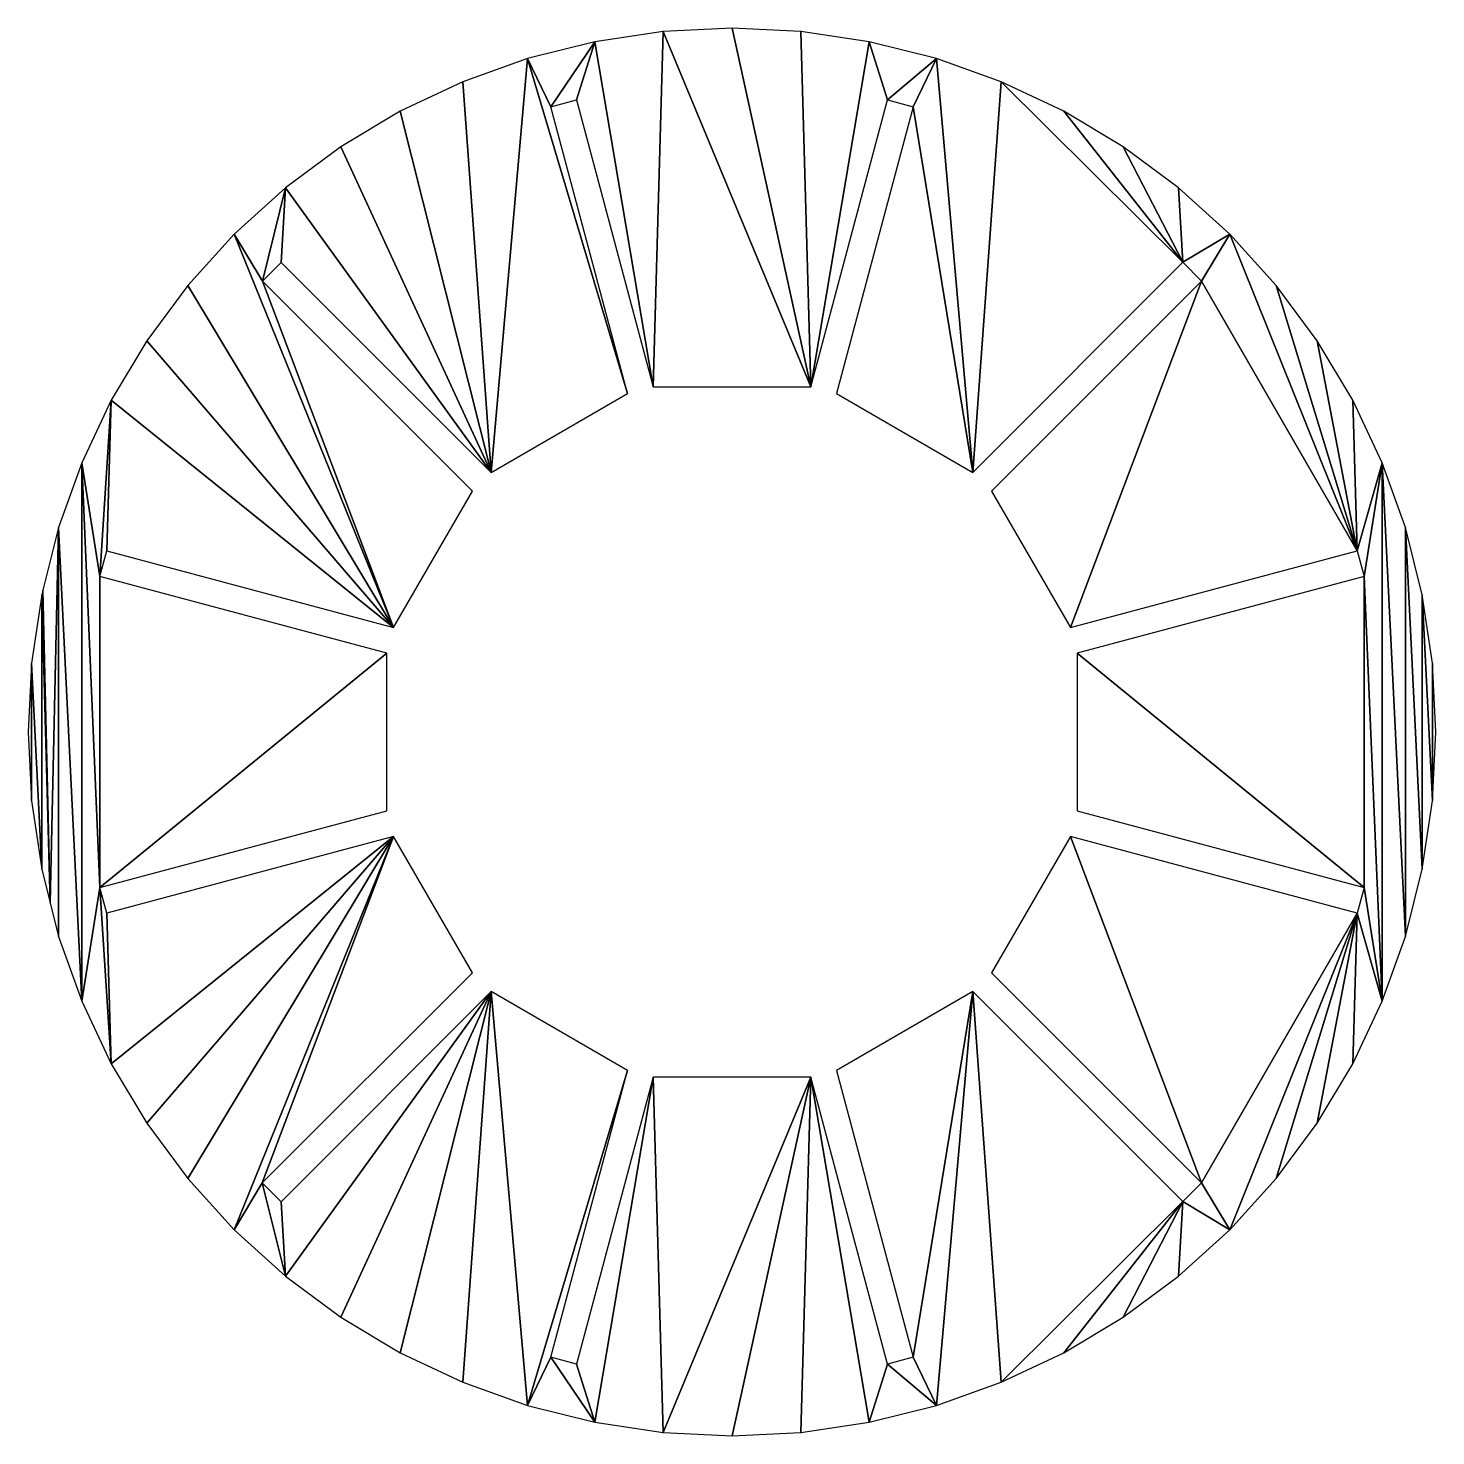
# Model space of a CAD drawing. Extents: x 38447 to 38553, y 22947 to 23053.
import ezdxf

# ---------------------------------------------------------------- set-up
doc = ezdxf.new("R2010")
doc.units = 0
doc.header["$LTSCALE"] = 25.4
doc.layers.get('0').update_dxf_attribs({"color": 13, "linetype": 'CONTINUOUS'})

msp = doc.modelspace()

# ---------------------------------------------------------------- meshes
at = {"color": 0}
mesh = msp.add_polyface(dxfattribs=at)
corners = [(38452.41, 23011.72), (38453.26, 23024.98), (38451.03, 23020.28), (38452.93, 23013.65), (38474.52, 23007.86), (38455.93, 23029.45), (38459.03, 23033.62), (38462.52, 23037.48), (38464.64, 23033.94), (38480.45, 23018.14), (38466.38, 23040.97), (38466.06, 23035.36), (38481.86, 23019.55), (38470.55, 23044.07), (38475.02, 23046.74), (38479.72, 23048.97), (38484.61, 23050.72), (38492.14, 23025.48), (38486.35, 23047.07), (38489.66, 22948.02), (38486.35, 22952.93), (38484.61, 22949.28), (38488.28, 22952.41), (38494.07, 22974), (38494.81, 22947.26), (38505.93, 22974), (38500, 22947), (38505.19, 22947.26), (38510.34, 22948.02), (38511.72, 22952.41), (38515.39, 22949.28), (38513.65, 22952.93), (38518.14, 22980.45), (38507.86, 22974.52), (38520.28, 22951.03), (38533.94, 22964.64), (38524.98, 22953.26), (38529.45, 22955.93), (38533.62, 22959.03), (38537.48, 22962.52), (38535.36, 22966.06), (38525.48, 22992.14), (38519.55, 22981.86), (38547.07, 22986.35), (38540.97, 22966.38), (38544.07, 22970.55), (38546.74, 22975.02), (38548.97, 22979.72), (38547.59, 22988.28), (38547.59, 23011.72), (38525.48, 23007.86), (38535.36, 23033.96), (38519.55, 23018.14), (38547.07, 23013.65), (38537.48, 23037.48), (38540.97, 23033.62), (38544.07, 23029.45), (38546.74, 23024.98), (38548.97, 23020.28), (38550.72, 22984.61), (38550.72, 23015.39), (38551.98, 22989.66), (38551.98, 23010.34), (38552.74, 22994.81), (38552.74, 23005.19), (38553, 23000), (38526, 23005.93), (38526, 22994.07), (38518.14, 23019.55), (38513.65, 23047.07), (38507.86, 23025.48), (38515.39, 23050.72), (38520.28, 23048.97), (38533.94, 23035.37), (38524.98, 23046.74), (38529.45, 23044.07), (38533.62, 23040.97), (38489.66, 23051.98), (38488.28, 23047.59), (38494.07, 23026), (38494.81, 23052.74), (38505.93, 23026), (38500, 23053), (38505.19, 23052.74), (38510.34, 23051.98), (38511.72, 23047.59), (38466.38, 22959.03), (38464.63, 22966.04), (38462.52, 22962.52), (38466.04, 22964.63), (38481.86, 22980.45), (38470.55, 22955.93), (38475.02, 22953.26), (38479.72, 22951.03), (38492.14, 22974.52), (38447.26, 22994.81), (38447.26, 23005.19), (38447, 23000), (38448.02, 22989.66), (38448.02, 23010.34), (38448.65, 22987.14), (38448.1, 23010.68), (38449.28, 23015.39), (38449.28, 22984.61), (38451.03, 22979.72), (38452.41, 22988.28), (38453.26, 22975.02), (38452.93, 22986.35), (38474.52, 22992.14), (38455.93, 22970.55), (38459.03, 22966.38), (38480.45, 22981.86), (38474, 23005.93), (38474, 22994.07)]
mesh.append_faces([[corners[k] for k in face] for face in [(8, 4, 9), (31, 32, 33), (40, 41, 42), (50, 51, 52), (64, 63, 65), (48, 66, 67), (68, 69, 70), (95, 96, 97), (108, 87, 111), (112, 105, 113)]], dxfattribs={"vtx0": -1, "color": 0})
mesh.append_faces([[corners[k] for k in face] for face in [(1, 4, 5), (5, 4, 6), (6, 4, 7), (10, 12, 13), (13, 12, 14), (14, 12, 15), (15, 12, 16), (19, 20, 21), (20, 19, 22), (22, 19, 23), (23, 24, 25), (25, 28, 29), (29, 30, 31), (32, 34, 35), (35, 39, 40), (41, 40, 43), (43, 47, 48), (54, 53, 55), (55, 53, 56), (56, 53, 57), (57, 53, 58), (58, 59, 60), (60, 61, 62), (62, 63, 64), (66, 48, 49), (71, 68, 72), (72, 73, 74), (74, 73, 75), (75, 73, 76), (76, 73, 54), (77, 79, 80), (80, 81, 82), (82, 81, 83), (83, 81, 84), (84, 85, 71), (86, 87, 88), (87, 86, 89), (89, 86, 90), (90, 21, 94), (94, 21, 20), (96, 98, 99), (99, 100, 101), (101, 100, 102), (102, 104, 2), (105, 106, 107), (107, 106, 108)]], dxfattribs={"vtx0": -1, "vtx1": -1, "color": 0})
mesh.append_faces([[corners[k] for k in face] for face in [(7, 4, 8), (32, 31, 30), (43, 40, 39), (48, 47, 49), (51, 53, 54), (58, 49, 47), (69, 68, 71), (2, 104, 105), (2, 105, 0), (108, 88, 87)]], dxfattribs={"vtx0": -1, "vtx1": -1, "vtx2": -1, "color": 0})
mesh.append_faces([[corners[k] for k in face] for face in [(0, 1, 2), (1, 0, 3), (1, 3, 4), (8, 10, 7), (10, 8, 11), (10, 11, 12), (16, 12, 17), (16, 17, 18), (23, 19, 24), (25, 24, 26), (25, 26, 27), (25, 27, 28), (29, 28, 30), (32, 30, 34), (35, 34, 36), (35, 36, 37), (35, 37, 38), (35, 38, 39), (43, 39, 44), (43, 44, 45), (43, 45, 46), (43, 46, 47), (51, 50, 53), (58, 53, 49), (58, 47, 59), (60, 59, 61), (62, 61, 63), (72, 68, 73), (54, 73, 51), (18, 77, 16), (77, 18, 78), (77, 78, 79), (80, 79, 81), (84, 81, 85), (71, 85, 69), (90, 86, 91), (90, 91, 92), (90, 92, 93), (90, 93, 21), (96, 95, 98), (99, 98, 100), (102, 100, 103), (102, 103, 104), (105, 104, 106), (108, 106, 109), (108, 109, 110), (108, 110, 88), (105, 112, 0)]], dxfattribs={"vtx0": -1, "vtx2": -1, "color": 0})

doc.saveas('drawing.dxf')
